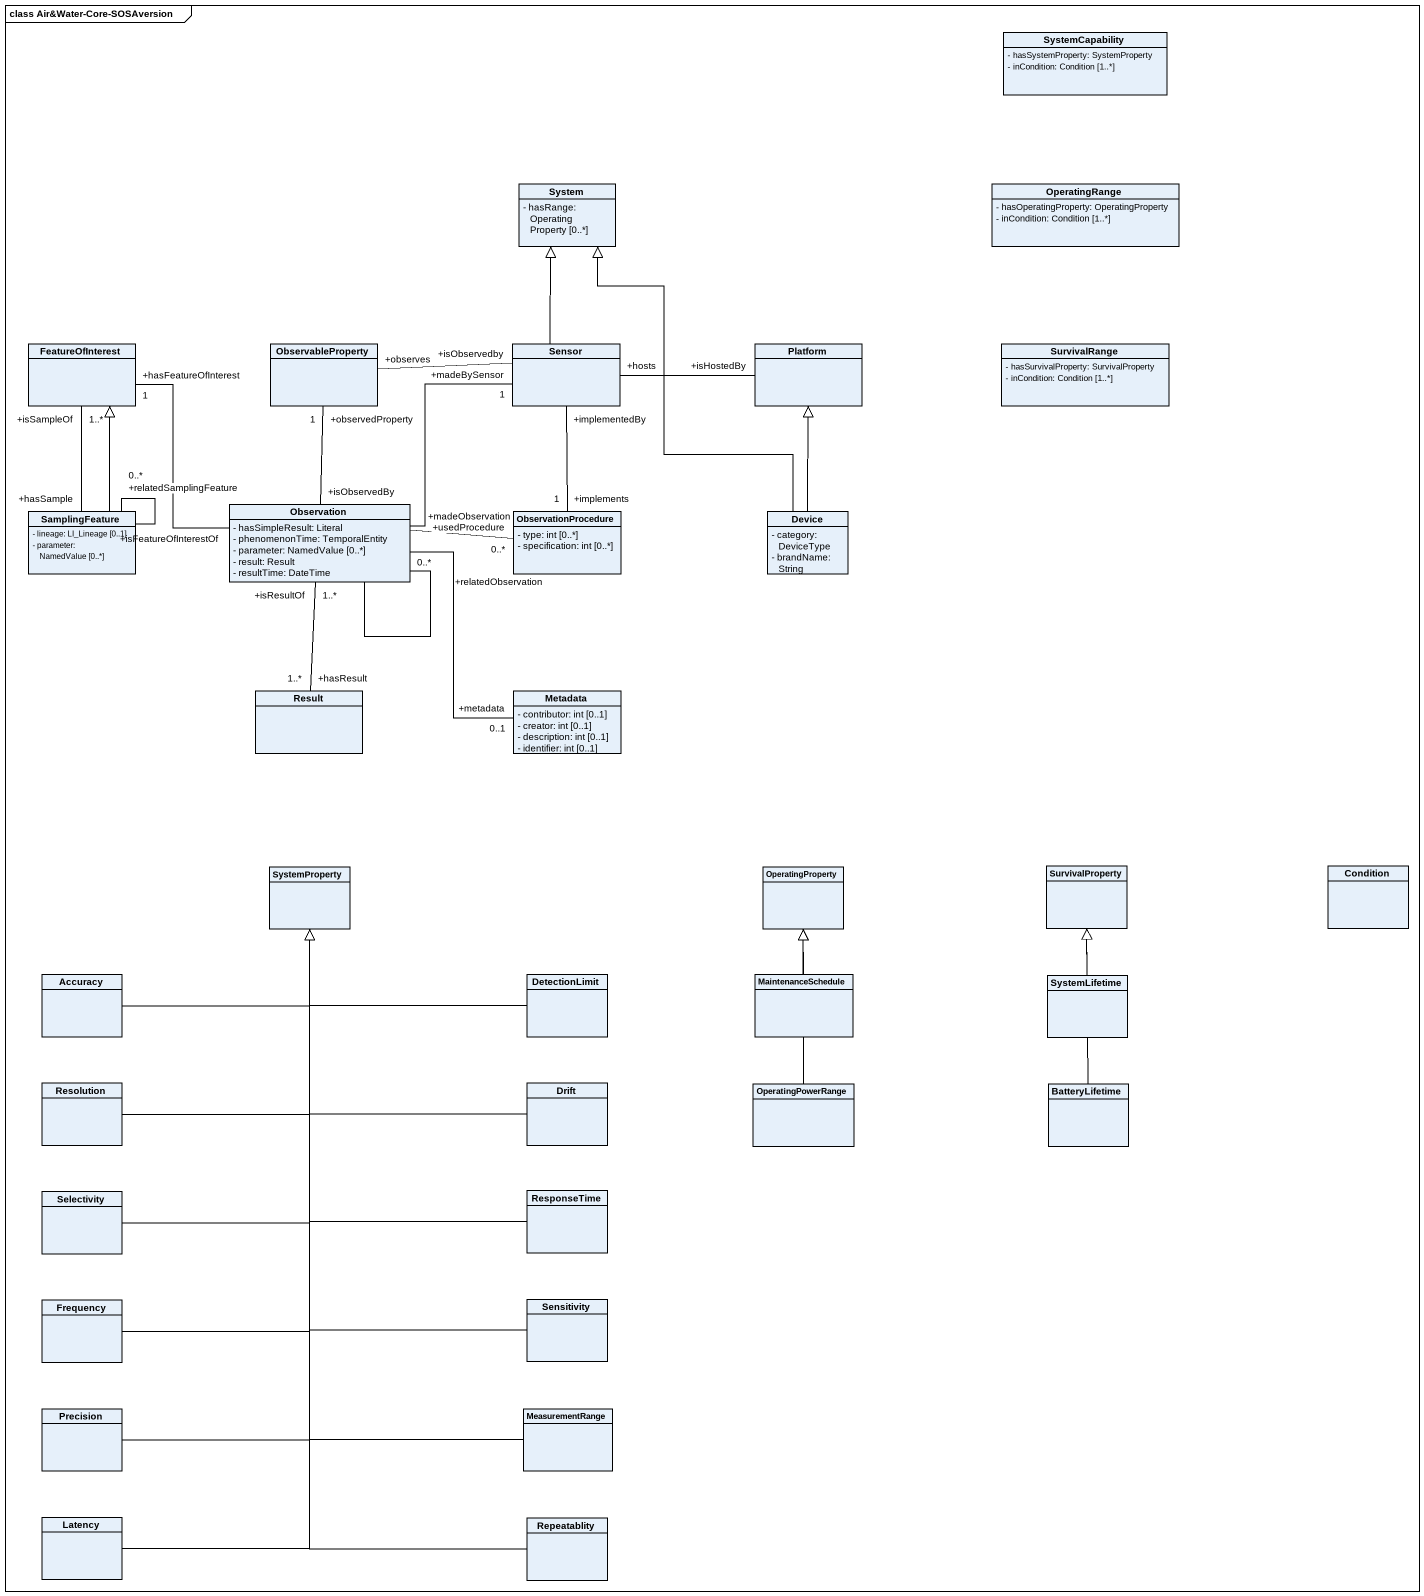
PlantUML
@startuml
mainframe class Air&Water-Core-SOSAversion
hide circle
hide empty members
skinparam classAttributeIconSize 0
class SystemCapability {
  - hasSystemProperty: SystemProperty
  - inCondition: Condition [1..*]
}
class System {
  - hasRange: OperatingProperty [0..*]
}
class OperatingRange {
  - hasOperatingProperty: OperatingProperty
  - inCondition: Condition [1..*]
}
class FeatureOfInterest
class ObservableProperty
class Sensor
class Platform
class SurvivalRange {
  - hasSurvivalProperty: SurvivalProperty
  - inCondition: Condition [1..*]
}
class SamplingFeature {
  - lineage: LI_Lineage [0..1]
  - parameter: NamedValue [0..*]
}
class Observation {
  - hasSimpleResult: Literal
  - phenomenonTime: TemporalEntity
  - parameter: NamedValue [0..*]
  - result: Result
  - resultTime: DateTime
}
class ObservationProcedure {
  - type: int [0..*]
  - specification: int [0..*]
}
class Device {
  - category: DeviceType
  - brandName: String
}
class Result
class Metadata {
  - contributor: int [0..1]
  - creator: int [0..1]
  - description: int [0..1]
  - identifier: int [0..1]
}
class SystemProperty
class OperatingProperty
class SurvivalProperty
class Condition
class Accuracy
class DetectionLimit
class MaintenanceSchedule
class SystemLifetime
class Resolution
class Drift
class OperatingPowerRange
class BatteryLifetime
class Selectivity
class ResponseTime
class Frequency
class Sensitivity
class Precision
class MeasurementRange
class Latency
class Repeatablity
Sensor -up-|> System
Sensor "+isObservedby" -left- "+observes" ObservableProperty
Sensor "+hosts" -right- "+isHostedBy" Platform
Sensor "+implementedBy" -- "+implements\n1" ObservationProcedure
SamplingFeature "+hasSample" -up- "+isSampleOf\n1..*" FeatureOfInterest
SamplingFeature -up-|> FeatureOfInterest
SamplingFeature -- "+relatedSamplingFeature\n0..*" SamplingFeature
Observation "+isFeatureOfInterestOf" -up- "+hasFeatureOfInterest\n1" FeatureOfInterest
Observation "+isObservedBy" -up- "+observedProperty\n1" ObservableProperty
Observation "+madeObservation" -up- "+madeBySensor\n1" Sensor
Observation -- "+relatedObservation\n0..*" Observation
Observation -right- "+usedProcedure\n0..*" ObservationProcedure
Observation "+isResultOf\n1..*" -- "+hasResult\n1..*" Result
Observation -- "+metadata\n0..1" Metadata
Device -up-|> System
Device -up-|> Platform
Accuracy -right-|> SystemProperty
DetectionLimit -left-|> SystemProperty
MaintenanceSchedule -up-|> OperatingProperty
SystemLifetime -up-|> SurvivalProperty
Resolution -up-|> SystemProperty
Drift -up-|> SystemProperty
OperatingPowerRange -up-|> OperatingProperty
BatteryLifetime -up-|> SurvivalProperty
Selectivity -up-|> SystemProperty
ResponseTime -up-|> SystemProperty
Frequency -up-|> SystemProperty
Sensitivity -up-|> SystemProperty
Precision -up-|> SystemProperty
MeasurementRange -up-|> SystemProperty
Latency -up-|> SystemProperty
Repeatablity -up-|> SystemProperty
@enduml
